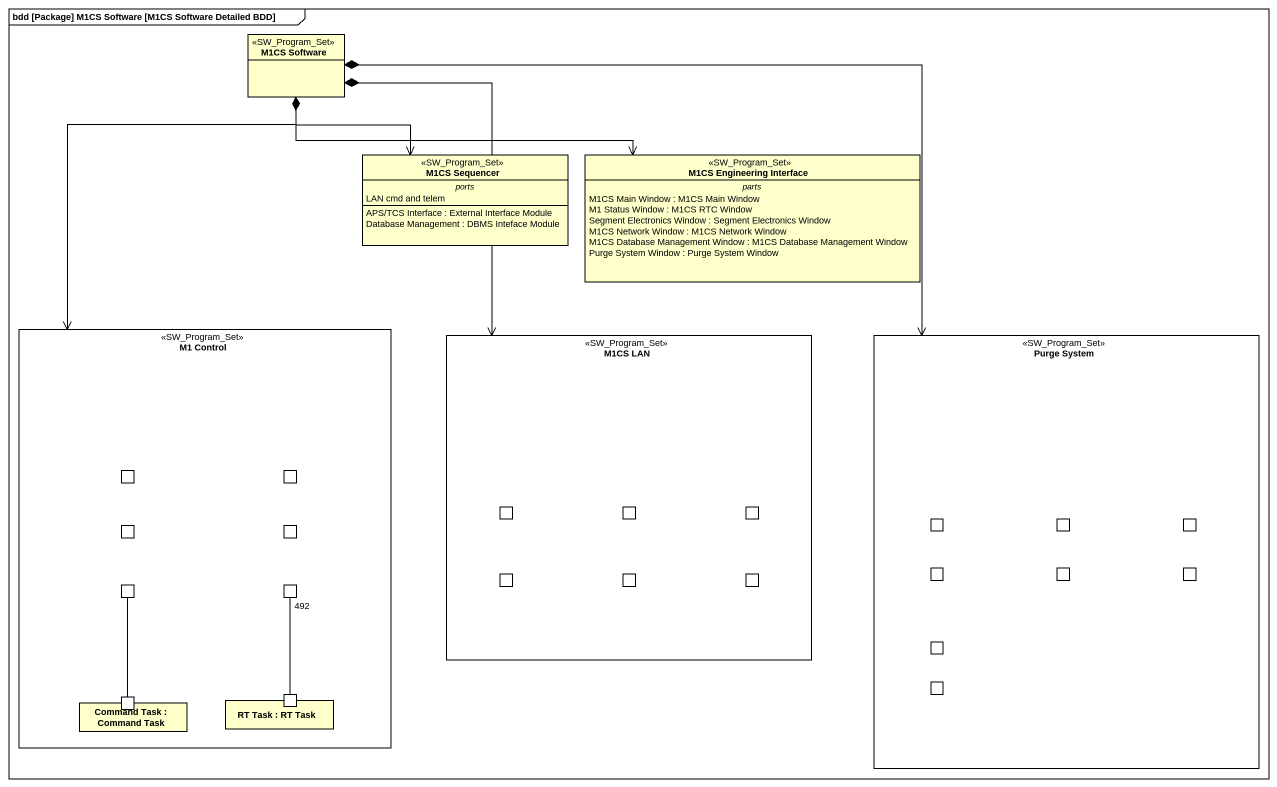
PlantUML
@startuml
mainframe bdd [Package] M1CS Software [M1CS Software Detailed BDD]
allowmixing
hide circle
hide empty members
class "M1CS Software" as M1CS_Software <<SW_Program_Set>>
class "M1CS Sequencer" as M1CS_Sequencer <<SW_Program_Set>> {
  -- ports --
  LAN cmd and telem
  --
  APS/TCS Interface : External Interface Module
  Database Management : DBMS Inteface Module
}
class "M1CS Engineering Interface" as M1CS_Engineering_Interface <<SW_Program_Set>> {
  -- parts --
  M1CS Main Window : M1CS Main Window
  M1 Status Window : M1CS RTC Window
  Segment Electronics Window : Segment Electronics Window
  M1CS Network Window : M1CS Network Window
  M1CS Database Management Window : M1CS Database Management Window
  Purge System Window : Purge System Window
}
rectangle "M1 Control" as M1_Control <<SW_Program_Set>> {
  port " " as port1
  port " " as port2
  port " " as port3
  port " " as port4
  port " " as port14
  port " " as port15
  rectangle "Command Task : Command Task" as Command_Task {
    port " " as port21
  }
  rectangle "RT Task : RT Task" as RT_Task {
    port " " as port22
  }
}
rectangle "M1CS LAN" as M1CS_LAN <<SW_Program_Set>> {
  port " " as port5
  port " " as port6
  port " " as port7
  port " " as port16
  port " " as port17
  port " " as port18
}
rectangle "Purge System" as Purge_System <<SW_Program_Set>> {
  port " " as port8
  port " " as port9
  port " " as port10
  port " " as port11
  port " " as port12
  port " " as port13
  port " " as port19
  port " " as port20
}
M1CS_Software *--> M1CS_Sequencer
M1CS_Software *-right-> M1CS_Engineering_Interface
M1CS_Software *--> M1_Control
M1CS_Software *--> M1CS_LAN
M1CS_Software *--> Purge_System
port14 -- port21
port15 "492" -- port22
@enduml
